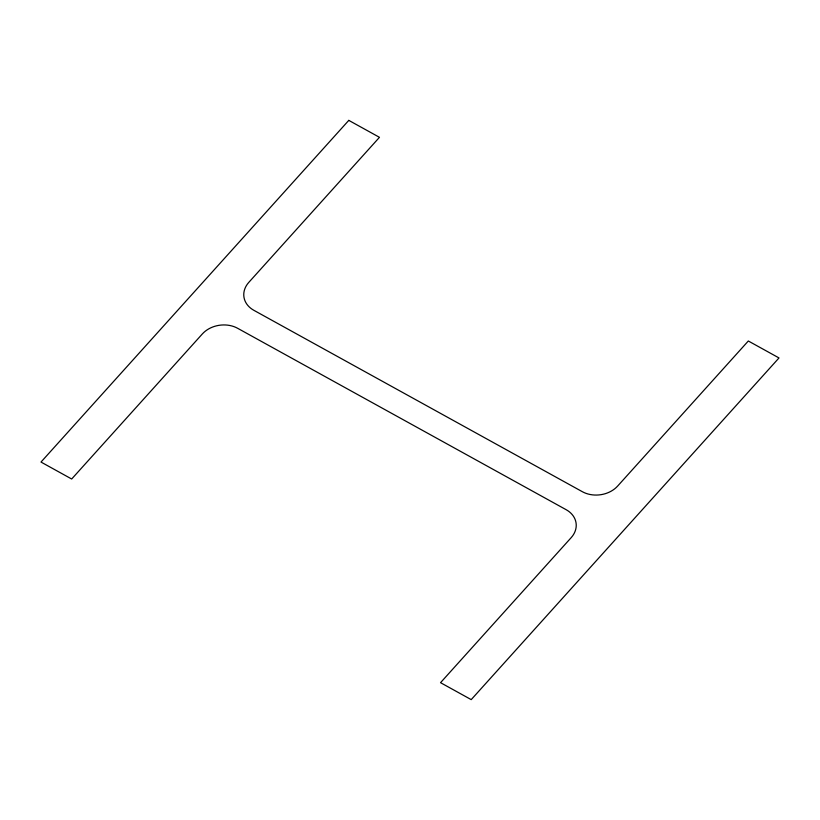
<?xml version="1.0" encoding="UTF-8"?>
<svg xmlns="http://www.w3.org/2000/svg" width="820" height="820" viewBox="0 0 820 820"><rect width="100%" height="100%" fill="white"/><g stroke="black" fill="none" stroke-linecap="round" stroke-linejoin="round"><path stroke-width="1.23" d="M348.787 120.376L41 462.06L71.678 479.003L202.335 333.955A25.287 20.059 -7.3 0 1 237.636 328.287L566.159 509.702A25.287 20.059 -7.3 0 1 571.191 537.633L440.535 682.681L471.213 699.624L779 357.94L748.322 340.997L617.665 486.045A25.287 20.059 -7.3 0 1 582.364 491.713L253.841 310.298A25.287 20.059 -7.3 0 1 248.808 282.367L379.465 137.319L348.787 120.376"/></g></svg>
